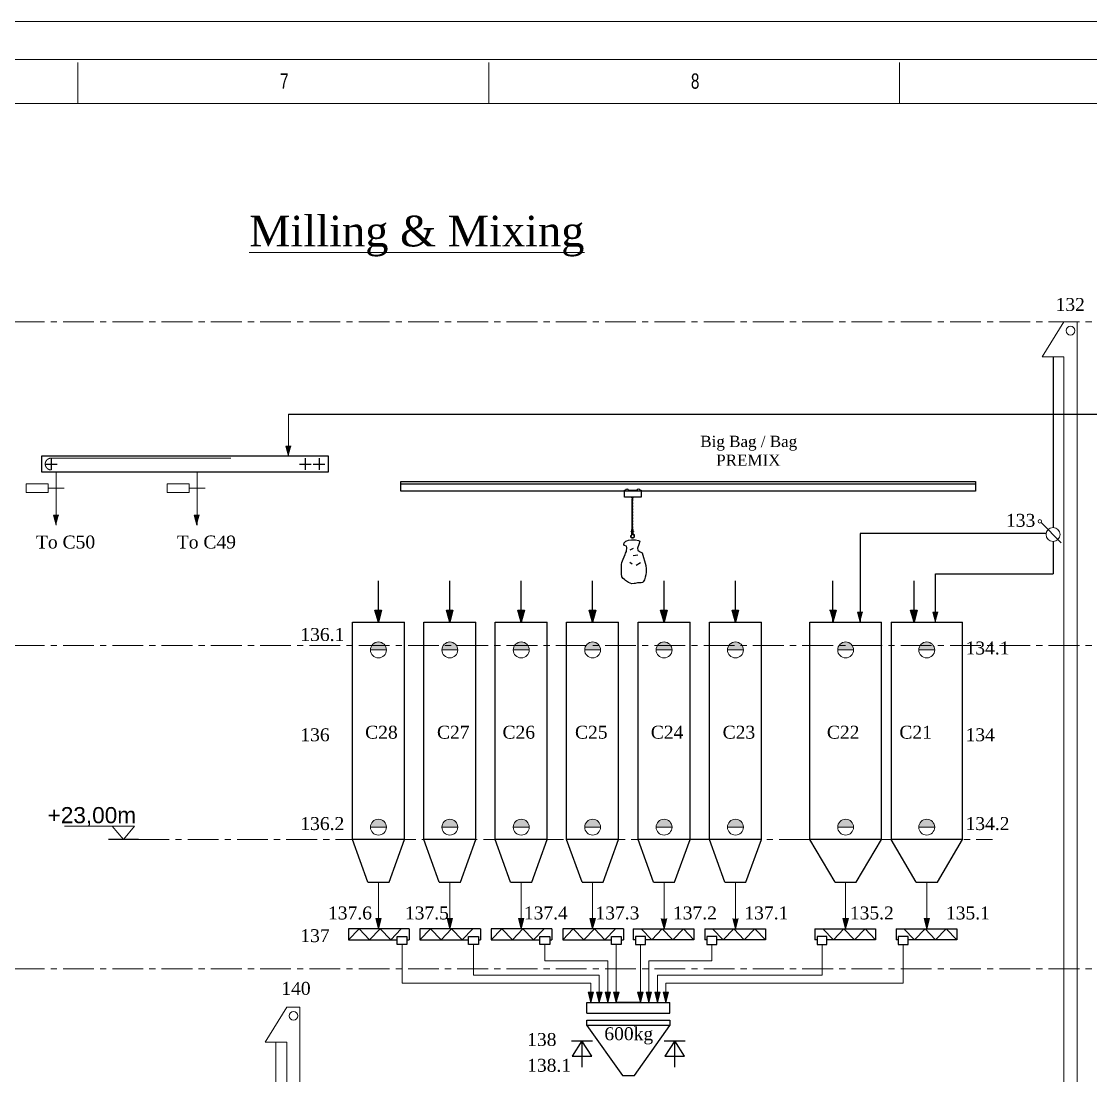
# Model space of a CAD drawing. Header units: millimetres. Extents: x 6561 to 120951, y 30990 to 83596.
# Drawn here: x 43316 to 59850, y 67298 to 83596 of the extents above; entities that cross this region are included whole.
import ezdxf

# ---------------------------------------------------------------- set-up
doc = ezdxf.new("R2010")
doc.units = ezdxf.units.MM
for name, pattern in [('AXES', [50.8, 31.75, -6.35, 6.35, -6.35]), ('CENTER', [10.16, 6.35, -1.27, 1.27, -1.27]), ('DASHED', [15, 7, -8])]:
    doc.linetypes.add(name, pattern=pattern)
for name, color, linetype, lineweight in [('Axe', 1, 'AXES', 9), ('DESSIN', 7, 'Continuous', 25), ('DET', 2, 'DASHED', 20), ('Liaison', 1, 'Continuous', 20), ('Manitension', 5, 'Continuous', 20), ('PER', 1, 'Continuous', 20)]:
    doc.layers.add(name, color=color, linetype=linetype, lineweight=lineweight)
doc.layers.add('COTAS', color=4, linetype='Continuous')
doc.styles.add('SLDTEXTSTYLE0', font='TXT', dxfattribs={"width": 0.75})
doc.styles.get("Standard").update_dxf_attribs({"font": 'arial.ttf'})

# ---------------------------------------------------------------- blocks, each defined once
blk = doc.blocks.new('Diagramme')
at = {"color": 1, "linetype": 'Continuous', "lineweight": 18}
for p, q in [((-131031, 60259), (0, 60259)), ((-129578, 58804), (-1456, 58804))]:
    blk.add_line(p, q, dxfattribs=at)
at = {"linetype": 'Continuous', "lineweight": 18}
blk.add_line((-130346, 59582), (-696, 59582), dxfattribs=at)
at = {"color": 5, "linetype": 'Continuous', "lineweight": 15}
for p, q in [((-87930, 59531), (-87930, 58803)), ((-80651, 58803), (-80651, 59531)), ((-73372, 59531), (-73372, 58803))]:
    blk.add_line(p, q, dxfattribs=at)
at = {"color": 5, "linetype": 'Continuous', "lineweight": 15, "char_height": 270, "attachment_point": 1, "style": 'SLDTEXTSTYLE0'}
for s, insert in [('7', (-84348, 59337)), ('8', (-77070, 59337))]:
    blk.add_mtext(s, dxfattribs=dict(at, insert=insert))

msp = doc.modelspace()

# ---------------------------------------------------------------- hatches: boundary and pattern name
h = msp.add_hatch(color=256)
h.paths.add_polyline_path([(48835, 74495), (48784, 74494), (48837, 74306)])
h.paths.add_polyline_path([(48886, 74496), (48835, 74495), (48837, 74306)])
h = msp.add_hatch(color=256)
h.paths.add_polyline_path([(49939, 74495), (49889, 74494), (49942, 74306)])
h.paths.add_polyline_path([(49990, 74496), (49939, 74495), (49942, 74306)])
h = msp.add_hatch(color=256)
h.paths.add_polyline_path([(51043, 74495), (50993, 74494), (51046, 74306)])
h.paths.add_polyline_path([(51094, 74496), (51043, 74495), (51046, 74306)])
h = msp.add_hatch(color=256)
h.paths.add_polyline_path([(52148, 74495), (52097, 74494), (52150, 74306)])
h.paths.add_polyline_path([(52198, 74496), (52148, 74495), (52150, 74306)])
h = msp.add_hatch(color=256)
h.paths.add_polyline_path([(53252, 74495), (53201, 74494), (53254, 74306)])
h.paths.add_polyline_path([(53302, 74496), (53252, 74495), (53254, 74306)])
h = msp.add_hatch(color=256)
h.paths.add_polyline_path([(54356, 74495), (54305, 74494), (54358, 74306)])
h.paths.add_polyline_path([(54407, 74496), (54356, 74495), (54358, 74306)])
h = msp.add_hatch(color=256)
h.paths.add_polyline_path([(55864, 74495), (55813, 74494), (55866, 74306)])
h.paths.add_polyline_path([(55915, 74496), (55864, 74495), (55866, 74306)])
h = msp.add_hatch(color=256)
h.paths.add_polyline_path([(57118, 74495), (57067, 74494), (57120, 74306)])
h.paths.add_polyline_path([(57169, 74496), (57118, 74495), (57120, 74306)])
at = {"layer": 'Liaison', "linetype": 'Continuous'}
h = msp.add_hatch(color=256, dxfattribs=at)
h.paths.add_polyline_path([(47447, 77031), (47405, 77031), (47447, 76875)])
h.paths.add_polyline_path([(47489, 77031), (47447, 77031), (47447, 76875)])
h = msp.add_hatch(color=256, dxfattribs=at)
h.paths.add_polyline_path([(43853, 75964), (43811, 75964), (43853, 75808)])
h.paths.add_polyline_path([(43895, 75964), (43853, 75964), (43853, 75808)])
h = msp.add_hatch(color=256, dxfattribs=at)
h.paths.add_polyline_path([(46030, 75964), (45988, 75964), (46030, 75808)])
h.paths.add_polyline_path([(46072, 75964), (46030, 75964), (46030, 75808)])
h = msp.add_hatch(color=256, dxfattribs=at)
h.paths.add_polyline_path([(56286, 74462), (56244, 74462), (56286, 74306)])
h.paths.add_polyline_path([(56328, 74462), (56286, 74462), (56286, 74306)])
h = msp.add_hatch(color=256, dxfattribs=at)
h.paths.add_polyline_path([(57452, 74462), (57410, 74462), (57452, 74306)])
h.paths.add_polyline_path([(57494, 74462), (57452, 74462), (57452, 74306)])
at = {"layer": 'PER'}
h = msp.add_hatch(color=5, dxfattribs=at)
h.paths.add_polyline_path([(48959, 73895), (48716, 73895, 0.033445), (48715, 73879), (48960, 73879, 0.033445)])
h.paths.add_polyline_path([(48956, 73911), (48719, 73911, 0.034067), (48716, 73895), (48959, 73895, 0.034067)])
h.paths.add_polyline_path([(48950, 73928), (48725, 73928, 0.035407), (48719, 73911), (48956, 73911, 0.035407)])
h.paths.add_polyline_path([(48941, 73944), (48734, 73944, 0.037777), (48725, 73928), (48950, 73928, 0.037777)])
h.paths.add_polyline_path([(48929, 73960), (48746, 73960, 0.041823), (48734, 73944), (48941, 73944, 0.041823)])
h.paths.add_polyline_path([(48911, 73977), (48764, 73977, 0.049433), (48746, 73960), (48929, 73960, 0.049433)])
h.paths.add_polyline_path([(48881, 73993), (48793, 73993, 0.069209), (48764, 73977), (48911, 73977, 0.069209)])
h.paths.add_polyline_path([(48837, 74001, 0.092025), (48793, 73993), (48881, 73993, 0.092025)])
h = msp.add_hatch(color=5, dxfattribs=at)
h.paths.add_polyline_path([(50063, 73895), (49820, 73895, 0.033445), (49819, 73879), (50064, 73879, 0.033445)])
h.paths.add_polyline_path([(50060, 73911), (49824, 73911, 0.034067), (49820, 73895), (50063, 73895, 0.034067)])
h.paths.add_polyline_path([(50054, 73928), (49829, 73928, 0.035407), (49824, 73911), (50060, 73911, 0.035407)])
h.paths.add_polyline_path([(50045, 73944), (49838, 73944, 0.037777), (49829, 73928), (50054, 73928, 0.037777)])
h.paths.add_polyline_path([(50033, 73960), (49850, 73960, 0.041823), (49838, 73944), (50045, 73944, 0.041823)])
h.paths.add_polyline_path([(50015, 73977), (49868, 73977, 0.049433), (49850, 73960), (50033, 73960, 0.049433)])
h.paths.add_polyline_path([(49986, 73993), (49898, 73993, 0.069209), (49868, 73977), (50015, 73977, 0.069209)])
h.paths.add_polyline_path([(49942, 74001, 0.092025), (49898, 73993), (49986, 73993, 0.092025)])
h = msp.add_hatch(color=5, dxfattribs=at)
h.paths.add_polyline_path([(51167, 73895), (50924, 73895, 0.033445), (50923, 73879), (51168, 73879, 0.033445)])
h.paths.add_polyline_path([(51164, 73911), (50928, 73911, 0.034067), (50924, 73895), (51167, 73895, 0.034067)])
h.paths.add_polyline_path([(51158, 73928), (50933, 73928, 0.035407), (50928, 73911), (51164, 73911, 0.035407)])
h.paths.add_polyline_path([(51149, 73944), (50942, 73944, 0.037777), (50933, 73928), (51158, 73928, 0.037777)])
h.paths.add_polyline_path([(51137, 73960), (50954, 73960, 0.041823), (50942, 73944), (51149, 73944, 0.041823)])
h.paths.add_polyline_path([(51119, 73977), (50972, 73977, 0.049433), (50954, 73960), (51137, 73960, 0.049433)])
h.paths.add_polyline_path([(51090, 73993), (51002, 73993, 0.069209), (50972, 73977), (51119, 73977, 0.069209)])
h.paths.add_polyline_path([(51046, 74001, 0.092025), (51002, 73993), (51090, 73993, 0.092025)])
h = msp.add_hatch(color=5, dxfattribs=at)
h.paths.add_polyline_path([(52271, 73895), (52028, 73895, 0.033445), (52027, 73879), (52272, 73879, 0.033445)])
h.paths.add_polyline_path([(52268, 73911), (52032, 73911, 0.034067), (52028, 73895), (52271, 73895, 0.034067)])
h.paths.add_polyline_path([(52262, 73928), (52038, 73928, 0.035407), (52032, 73911), (52268, 73911, 0.035407)])
h.paths.add_polyline_path([(52253, 73944), (52046, 73944, 0.037777), (52038, 73928), (52262, 73928, 0.037777)])
h.paths.add_polyline_path([(52241, 73960), (52058, 73960, 0.041823), (52046, 73944), (52253, 73944, 0.041823)])
h.paths.add_polyline_path([(52223, 73977), (52076, 73977, 0.049433), (52058, 73960), (52241, 73960, 0.049433)])
h.paths.add_polyline_path([(52194, 73993), (52106, 73993, 0.069209), (52076, 73977), (52223, 73977, 0.069209)])
h.paths.add_polyline_path([(52150, 74001, 0.092025), (52106, 73993), (52194, 73993, 0.092025)])
h = msp.add_hatch(color=5, dxfattribs=at)
h.paths.add_polyline_path([(53375, 73895), (53133, 73895, 0.033445), (53131, 73879), (53377, 73879, 0.033445)])
h.paths.add_polyline_path([(53372, 73911), (53136, 73911, 0.034067), (53133, 73895), (53375, 73895, 0.034067)])
h.paths.add_polyline_path([(53366, 73928), (53142, 73928, 0.035407), (53136, 73911), (53372, 73911, 0.035407)])
h.paths.add_polyline_path([(53358, 73944), (53150, 73944, 0.037777), (53142, 73928), (53366, 73928, 0.037777)])
h.paths.add_polyline_path([(53345, 73960), (53163, 73960, 0.041823), (53150, 73944), (53358, 73944, 0.041823)])
h.paths.add_polyline_path([(53328, 73977), (53181, 73977, 0.049433), (53163, 73960), (53345, 73960, 0.049433)])
h.paths.add_polyline_path([(53298, 73993), (53210, 73993, 0.069209), (53181, 73977), (53328, 73977, 0.069209)])
h.paths.add_polyline_path([(53254, 74001, 0.092025), (53210, 73993), (53298, 73993, 0.092025)])
h = msp.add_hatch(color=5, dxfattribs=at)
h.paths.add_polyline_path([(54480, 73895), (54237, 73895, 0.033445), (54236, 73879), (54481, 73879, 0.033445)])
h.paths.add_polyline_path([(54476, 73911), (54240, 73911, 0.034067), (54237, 73895), (54480, 73895, 0.034067)])
h.paths.add_polyline_path([(54470, 73928), (54246, 73928, 0.035407), (54240, 73911), (54476, 73911, 0.035407)])
h.paths.add_polyline_path([(54462, 73944), (54254, 73944, 0.037777), (54246, 73928), (54470, 73928, 0.037777)])
h.paths.add_polyline_path([(54449, 73960), (54267, 73960, 0.041823), (54254, 73944), (54462, 73944, 0.041823)])
h.paths.add_polyline_path([(54432, 73977), (54285, 73977, 0.049433), (54267, 73960), (54449, 73960, 0.049433)])
h.paths.add_polyline_path([(54402, 73993), (54314, 73993, 0.069209), (54285, 73977), (54432, 73977, 0.069209)])
h.paths.add_polyline_path([(54358, 74001, 0.092025), (54314, 73993), (54402, 73993, 0.092025)])
h = msp.add_hatch(color=5, dxfattribs=at)
h.paths.add_polyline_path([(56184, 73895), (55941, 73895, 0.033445), (55940, 73879), (56185, 73879, 0.033445)])
h.paths.add_polyline_path([(56180, 73911), (55944, 73911, 0.034067), (55941, 73895), (56184, 73895, 0.034067)])
h.paths.add_polyline_path([(56175, 73928), (55950, 73928, 0.035407), (55944, 73911), (56180, 73911, 0.035407)])
h.paths.add_polyline_path([(56166, 73944), (55959, 73944, 0.037777), (55950, 73928), (56175, 73928, 0.037777)])
h.paths.add_polyline_path([(56154, 73960), (55971, 73960, 0.041823), (55959, 73944), (56166, 73944, 0.041823)])
h.paths.add_polyline_path([(56136, 73977), (55989, 73977, 0.049433), (55971, 73960), (56154, 73960, 0.049433)])
h.paths.add_polyline_path([(56106, 73993), (56018, 73993, 0.069209), (55989, 73977), (56136, 73977, 0.069209)])
h.paths.add_polyline_path([(56062, 74001, 0.092025), (56018, 73993), (56106, 73993, 0.092025)])
h = msp.add_hatch(color=5, dxfattribs=at)
h.paths.add_polyline_path([(57438, 73895), (57195, 73895, 0.033445), (57194, 73879), (57439, 73879, 0.033445)])
h.paths.add_polyline_path([(57434, 73911), (57198, 73911, 0.034067), (57195, 73895), (57438, 73895, 0.034067)])
h.paths.add_polyline_path([(57429, 73928), (57204, 73928, 0.035407), (57198, 73911), (57434, 73911, 0.035407)])
h.paths.add_polyline_path([(57420, 73944), (57213, 73944, 0.037777), (57204, 73928), (57429, 73928, 0.037777)])
h.paths.add_polyline_path([(57408, 73960), (57225, 73960, 0.041823), (57213, 73944), (57420, 73944, 0.041823)])
h.paths.add_polyline_path([(57390, 73977), (57243, 73977, 0.049433), (57225, 73960), (57408, 73960, 0.049433)])
h.paths.add_polyline_path([(57360, 73993), (57272, 73993, 0.069209), (57243, 73977), (57390, 73977, 0.069209)])
h.paths.add_polyline_path([(57316, 74001, 0.092025), (57272, 73993), (57360, 73993, 0.092025)])
h = msp.add_hatch(color=5, dxfattribs=at)
h.paths.add_polyline_path([(48959, 71155), (48716, 71155, 0.033445), (48715, 71139), (48960, 71139, 0.033445)])
h.paths.add_polyline_path([(48956, 71172), (48719, 71172, 0.034067), (48716, 71155), (48959, 71155, 0.034067)])
h.paths.add_polyline_path([(48950, 71188), (48725, 71188, 0.035407), (48719, 71172), (48956, 71172, 0.035407)])
h.paths.add_polyline_path([(48941, 71204), (48734, 71204, 0.037777), (48725, 71188), (48950, 71188, 0.037777)])
h.paths.add_polyline_path([(48929, 71221), (48746, 71221, 0.041823), (48734, 71204), (48941, 71204, 0.041823)])
h.paths.add_polyline_path([(48911, 71237), (48764, 71237, 0.049433), (48746, 71221), (48929, 71221, 0.049433)])
h.paths.add_polyline_path([(48881, 71253), (48793, 71253, 0.069209), (48764, 71237), (48911, 71237, 0.069209)])
h.paths.add_polyline_path([(48837, 71261, 0.092025), (48793, 71253), (48881, 71253, 0.092025)])
h = msp.add_hatch(color=5, dxfattribs=at)
h.paths.add_polyline_path([(50063, 71155), (49820, 71155, 0.033445), (49819, 71139), (50064, 71139, 0.033445)])
h.paths.add_polyline_path([(50060, 71172), (49824, 71172, 0.034067), (49820, 71155), (50063, 71155, 0.034067)])
h.paths.add_polyline_path([(50054, 71188), (49829, 71188, 0.035407), (49824, 71172), (50060, 71172, 0.035407)])
h.paths.add_polyline_path([(50045, 71204), (49838, 71204, 0.037777), (49829, 71188), (50054, 71188, 0.037777)])
h.paths.add_polyline_path([(50033, 71221), (49850, 71221, 0.041823), (49838, 71204), (50045, 71204, 0.041823)])
h.paths.add_polyline_path([(50015, 71237), (49868, 71237, 0.049433), (49850, 71221), (50033, 71221, 0.049433)])
h.paths.add_polyline_path([(49986, 71253), (49898, 71253, 0.069209), (49868, 71237), (50015, 71237, 0.069209)])
h.paths.add_polyline_path([(49942, 71261, 0.092025), (49898, 71253), (49986, 71253, 0.092025)])
h = msp.add_hatch(color=5, dxfattribs=at)
h.paths.add_polyline_path([(51167, 71155), (50924, 71155, 0.033445), (50923, 71139), (51168, 71139, 0.033445)])
h.paths.add_polyline_path([(51164, 71172), (50928, 71172, 0.034067), (50924, 71155), (51167, 71155, 0.034067)])
h.paths.add_polyline_path([(51158, 71188), (50933, 71188, 0.035407), (50928, 71172), (51164, 71172, 0.035407)])
h.paths.add_polyline_path([(51149, 71204), (50942, 71204, 0.037777), (50933, 71188), (51158, 71188, 0.037777)])
h.paths.add_polyline_path([(51137, 71221), (50954, 71221, 0.041823), (50942, 71204), (51149, 71204, 0.041823)])
h.paths.add_polyline_path([(51119, 71237), (50972, 71237, 0.049433), (50954, 71221), (51137, 71221, 0.049433)])
h.paths.add_polyline_path([(51090, 71253), (51002, 71253, 0.069209), (50972, 71237), (51119, 71237, 0.069209)])
h.paths.add_polyline_path([(51046, 71261, 0.092025), (51002, 71253), (51090, 71253, 0.092025)])
h = msp.add_hatch(color=5, dxfattribs=at)
h.paths.add_polyline_path([(52271, 71155), (52028, 71155, 0.033445), (52027, 71139), (52272, 71139, 0.033445)])
h.paths.add_polyline_path([(52268, 71172), (52032, 71172, 0.034067), (52028, 71155), (52271, 71155, 0.034067)])
h.paths.add_polyline_path([(52262, 71188), (52038, 71188, 0.035407), (52032, 71172), (52268, 71172, 0.035407)])
h.paths.add_polyline_path([(52253, 71204), (52046, 71204, 0.037777), (52038, 71188), (52262, 71188, 0.037777)])
h.paths.add_polyline_path([(52241, 71221), (52058, 71221, 0.041823), (52046, 71204), (52253, 71204, 0.041823)])
h.paths.add_polyline_path([(52223, 71237), (52076, 71237, 0.049433), (52058, 71221), (52241, 71221, 0.049433)])
h.paths.add_polyline_path([(52194, 71253), (52106, 71253, 0.069209), (52076, 71237), (52223, 71237, 0.069209)])
h.paths.add_polyline_path([(52150, 71261, 0.092025), (52106, 71253), (52194, 71253, 0.092025)])
h = msp.add_hatch(color=5, dxfattribs=at)
h.paths.add_polyline_path([(53375, 71155), (53133, 71155, 0.033445), (53131, 71139), (53377, 71139, 0.033445)])
h.paths.add_polyline_path([(53372, 71172), (53136, 71172, 0.034067), (53133, 71155), (53375, 71155, 0.034067)])
h.paths.add_polyline_path([(53366, 71188), (53142, 71188, 0.035407), (53136, 71172), (53372, 71172, 0.035407)])
h.paths.add_polyline_path([(53358, 71204), (53150, 71204, 0.037777), (53142, 71188), (53366, 71188, 0.037777)])
h.paths.add_polyline_path([(53345, 71221), (53163, 71221, 0.041823), (53150, 71204), (53358, 71204, 0.041823)])
h.paths.add_polyline_path([(53328, 71237), (53181, 71237, 0.049433), (53163, 71221), (53345, 71221, 0.049433)])
h.paths.add_polyline_path([(53298, 71253), (53210, 71253, 0.069209), (53181, 71237), (53328, 71237, 0.069209)])
h.paths.add_polyline_path([(53254, 71261, 0.092025), (53210, 71253), (53298, 71253, 0.092025)])
h = msp.add_hatch(color=5, dxfattribs=at)
h.paths.add_polyline_path([(54480, 71155), (54237, 71155, 0.033445), (54236, 71139), (54481, 71139, 0.033445)])
h.paths.add_polyline_path([(54476, 71172), (54240, 71172, 0.034067), (54237, 71155), (54480, 71155, 0.034067)])
h.paths.add_polyline_path([(54470, 71188), (54246, 71188, 0.035407), (54240, 71172), (54476, 71172, 0.035407)])
h.paths.add_polyline_path([(54462, 71204), (54254, 71204, 0.037777), (54246, 71188), (54470, 71188, 0.037777)])
h.paths.add_polyline_path([(54449, 71221), (54267, 71221, 0.041823), (54254, 71204), (54462, 71204, 0.041823)])
h.paths.add_polyline_path([(54432, 71237), (54285, 71237, 0.049433), (54267, 71221), (54449, 71221, 0.049433)])
h.paths.add_polyline_path([(54402, 71253), (54314, 71253, 0.069209), (54285, 71237), (54432, 71237, 0.069209)])
h.paths.add_polyline_path([(54358, 71261, 0.092025), (54314, 71253), (54402, 71253, 0.092025)])
h = msp.add_hatch(color=5, dxfattribs=at)
h.paths.add_polyline_path([(56184, 71155), (55941, 71155, 0.033445), (55940, 71139), (56185, 71139, 0.033445)])
h.paths.add_polyline_path([(56180, 71172), (55944, 71172, 0.034067), (55941, 71155), (56184, 71155, 0.034067)])
h.paths.add_polyline_path([(56175, 71188), (55950, 71188, 0.035407), (55944, 71172), (56180, 71172, 0.035407)])
h.paths.add_polyline_path([(56166, 71204), (55959, 71204, 0.037777), (55950, 71188), (56175, 71188, 0.037777)])
h.paths.add_polyline_path([(56154, 71221), (55971, 71221, 0.041823), (55959, 71204), (56166, 71204, 0.041823)])
h.paths.add_polyline_path([(56136, 71237), (55989, 71237, 0.049433), (55971, 71221), (56154, 71221, 0.049433)])
h.paths.add_polyline_path([(56106, 71253), (56018, 71253, 0.069209), (55989, 71237), (56136, 71237, 0.069209)])
h.paths.add_polyline_path([(56062, 71261, 0.092025), (56018, 71253), (56106, 71253, 0.092025)])
h = msp.add_hatch(color=5, dxfattribs=at)
h.paths.add_polyline_path([(57438, 71155), (57195, 71155, 0.033445), (57194, 71139), (57439, 71139, 0.033445)])
h.paths.add_polyline_path([(57434, 71172), (57198, 71172, 0.034067), (57195, 71155), (57438, 71155, 0.034067)])
h.paths.add_polyline_path([(57429, 71188), (57204, 71188, 0.035407), (57198, 71172), (57434, 71172, 0.035407)])
h.paths.add_polyline_path([(57420, 71204), (57213, 71204, 0.037777), (57204, 71188), (57429, 71188, 0.037777)])
h.paths.add_polyline_path([(57408, 71221), (57225, 71221, 0.041823), (57213, 71204), (57420, 71204, 0.041823)])
h.paths.add_polyline_path([(57390, 71237), (57243, 71237, 0.049433), (57225, 71221), (57408, 71221, 0.049433)])
h.paths.add_polyline_path([(57360, 71253), (57272, 71253, 0.069209), (57243, 71237), (57390, 71237, 0.069209)])
h.paths.add_polyline_path([(57316, 71261, 0.092025), (57272, 71253), (57360, 71253, 0.092025)])
h = msp.add_hatch(color=1, dxfattribs=at)
h.paths.add_polyline_path([(48837, 69726), (48880, 69726), (48837, 69569)])
h.paths.add_polyline_path([(48795, 69726), (48837, 69726), (48837, 69569)])
h = msp.add_hatch(color=1, dxfattribs=at)
h.paths.add_polyline_path([(49942, 69726), (49984, 69726), (49942, 69569)])
h.paths.add_polyline_path([(49899, 69726), (49942, 69726), (49942, 69569)])
h = msp.add_hatch(color=1, dxfattribs=at)
h.paths.add_polyline_path([(51046, 69726), (51088, 69726), (51046, 69569)])
h.paths.add_polyline_path([(51003, 69726), (51046, 69726), (51046, 69569)])
h = msp.add_hatch(color=1, dxfattribs=at)
h.paths.add_polyline_path([(52150, 69726), (52192, 69726), (52150, 69569)])
h.paths.add_polyline_path([(52108, 69726), (52150, 69726), (52150, 69569)])
h = msp.add_hatch(color=1, dxfattribs=at)
h.paths.add_polyline_path([(53254, 69726), (53212, 69726), (53254, 69569)])
h.paths.add_polyline_path([(53296, 69726), (53254, 69726), (53254, 69569)])
h = msp.add_hatch(color=1, dxfattribs=at)
h.paths.add_polyline_path([(54358, 69726), (54316, 69726), (54358, 69569)])
h.paths.add_polyline_path([(54400, 69726), (54358, 69726), (54358, 69569)])
h = msp.add_hatch(color=1, dxfattribs=at)
h.paths.add_polyline_path([(56062, 69726), (56020, 69726), (56062, 69569)])
h.paths.add_polyline_path([(56105, 69726), (56062, 69726), (56062, 69569)])
h = msp.add_hatch(color=1, dxfattribs=at)
h.paths.add_polyline_path([(57316, 69726), (57274, 69726), (57316, 69569)])
h.paths.add_polyline_path([(57359, 69726), (57316, 69726), (57316, 69569)])
h = msp.add_hatch(color=1, dxfattribs=at)
h.paths.add_polyline_path([(52122, 68587), (52164, 68587), (52122, 68429)])
h.paths.add_polyline_path([(52080, 68587), (52122, 68587), (52122, 68429)])
h = msp.add_hatch(color=1, dxfattribs=at)
h.paths.add_polyline_path([(52253, 68587), (52295, 68587), (52253, 68429)])
h.paths.add_polyline_path([(52211, 68587), (52253, 68587), (52253, 68429)])
h = msp.add_hatch(color=1, dxfattribs=at)
h.paths.add_polyline_path([(52384, 68587), (52426, 68587), (52384, 68429)])
h.paths.add_polyline_path([(52342, 68587), (52384, 68587), (52384, 68429)])
h = msp.add_hatch(color=1, dxfattribs=at)
h.paths.add_polyline_path([(52515, 68587), (52558, 68587), (52515, 68429)])
h.paths.add_polyline_path([(52473, 68587), (52515, 68587), (52515, 68429)])
h = msp.add_hatch(color=1, dxfattribs=at)
h.paths.add_polyline_path([(52889, 68587), (52846, 68587), (52889, 68429)])
h.paths.add_polyline_path([(52931, 68587), (52889, 68587), (52889, 68429)])
h = msp.add_hatch(color=1, dxfattribs=at)
h.paths.add_polyline_path([(53020, 68587), (52977, 68587), (53020, 68429)])
h.paths.add_polyline_path([(53062, 68587), (53020, 68587), (53020, 68429)])
h = msp.add_hatch(color=1, dxfattribs=at)
h.paths.add_polyline_path([(53151, 68587), (53109, 68587), (53151, 68429)])
h.paths.add_polyline_path([(53193, 68587), (53151, 68587), (53151, 68429)])
h = msp.add_hatch(color=1, dxfattribs=at)
h.paths.add_polyline_path([(53282, 68587), (53240, 68587), (53282, 68429)])
h.paths.add_polyline_path([(53324, 68587), (53282, 68587), (53282, 68429)])

# ---------------------------------------------------------------- linework, layer by layer
at = {"color": 3, "linetype": 'CENTER', "lineweight": 9, "ltscale": 75}
for p, q in [((8147, 78950), (73748, 78950)), ((8147, 73950), (73748, 73950)), ((45127, 70950), (58334, 70950)), ((8147, 68950), (73748, 68950))]:
    msp.add_line(p, q, dxfattribs=at)
for p, q in [((49182, 76448), (58069, 76448)), ((52761, 76227), (52761, 76204)), ((52764, 76227), (52764, 76204)), ((52761, 76158), (52761, 76181)), ((52761, 76111), (52761, 76134)), ((52761, 76065), (52761, 76088)), ((52764, 76158), (52764, 76181)), ((52764, 76111), (52764, 76134)), ((52764, 76065), (52764, 76088)), ((52761, 76018), (52761, 76042)), ((52761, 75972), (52761, 75995)), ((52761, 75926), (52761, 75949)), ((52761, 75879), (52761, 75902)), ((52764, 76018), (52764, 76042)), ((52764, 75972), (52764, 75995)), ((52764, 75926), (52764, 75949)), ((52764, 75879), (52764, 75902)), ((52761, 75833), (52761, 75856)), ((52761, 75786), (52761, 75810)), ((52761, 75740), (52761, 75763)), ((52764, 75833), (52764, 75856)), ((52764, 75786), (52764, 75810)), ((52764, 75740), (52764, 75763)), ((52747, 75646), (52743, 75647)), ((48837, 74306), (48837, 74947)), ((49942, 74306), (49942, 74947)), ((51046, 74306), (51046, 74947)), ((52150, 74306), (52150, 74947)), ((53254, 74306), (53254, 74947)), ((54358, 74306), (54358, 74947)), ((55866, 74306), (55866, 74947)), ((57120, 74306), (57120, 74947)), ((48784, 74494), (48886, 74496)), ((48837, 74306), (48784, 74494)), ((48886, 74496), (48837, 74306)), ((49889, 74494), (49990, 74496)), ((49942, 74306), (49889, 74494)), ((49990, 74496), (49942, 74306)), ((50993, 74494), (51094, 74496)), ((51046, 74306), (50993, 74494)), ((51094, 74496), (51046, 74306)), ((52097, 74494), (52198, 74496)), ((52150, 74306), (52097, 74494)), ((52198, 74496), (52150, 74306)), ((53201, 74494), (53302, 74496)), ((53254, 74306), (53201, 74494)), ((53302, 74496), (53254, 74306)), ((54305, 74494), (54407, 74496)), ((54358, 74306), (54305, 74494)), ((54407, 74496), (54358, 74306)), ((55813, 74494), (55915, 74496)), ((55915, 74496), (55866, 74306)), ((57067, 74494), (57169, 74496)), ((57120, 74306), (57067, 74494)), ((57169, 74496), (57120, 74306)), ((48435, 70950), (48435, 74306)), ((48435, 74306), (49240, 74306)), ((48435, 70950), (48435, 74306)), ((49240, 70950), (49240, 74306)), ((49240, 70950), (49240, 74306)), ((49540, 70950), (49540, 74306)), ((49540, 74306), (50344, 74306)), ((49540, 70950), (49540, 74306)), ((50344, 70950), (50344, 74306)), ((50344, 70950), (50344, 74306)), ((50644, 70950), (50644, 74306)), ((50644, 74306), (51448, 74306)), ((50644, 70950), (50644, 74306)), ((51448, 70950), (51448, 74306)), ((51448, 70950), (51448, 74306)), ((51748, 70950), (51748, 74306)), ((51748, 74306), (52552, 74306)), ((51748, 70950), (51748, 74306)), ((52552, 70950), (52552, 74306)), ((52552, 70950), (52552, 74306)), ((52852, 70950), (52852, 74306)), ((52852, 74306), (53656, 74306)), ((52852, 70950), (52852, 74306)), ((53656, 70950), (53656, 74306)), ((53656, 70950), (53656, 74306)), ((53956, 74306), (54760, 74306)), ((53956, 70950), (53956, 74306)), ((54760, 70950), (54760, 74306)), ((54760, 70950), (54760, 74306)), ((55510, 74306), (56614, 74306)), ((55510, 70950), (55510, 74306)), ((56614, 70950), (56614, 74306)), ((56614, 70950), (56614, 74306)), ((56764, 74306), (57868, 74306)), ((56764, 74306), (56764, 70950)), ((57868, 70950), (57868, 74306)), ((48674, 70288), (48435, 70950)), ((49240, 70950), (48435, 70950)), ((49001, 70288), (49240, 70950)), ((49778, 70288), (49540, 70950)), ((50344, 70950), (49540, 70950)), ((50105, 70288), (50344, 70950)), ((50882, 70288), (50644, 70950)), ((51448, 70950), (50644, 70950)), ((51209, 70288), (51448, 70950)), ((51986, 70288), (51748, 70950)), ((52552, 70950), (51748, 70950)), ((52313, 70288), (52552, 70950)), ((53091, 70288), (52852, 70950)), ((53656, 70950), (52852, 70950)), ((53417, 70288), (53656, 70950)), ((54760, 70950), (53656, 70950)), ((54195, 70288), (53956, 70950)), ((54521, 70288), (54760, 70950)), ((56614, 70951), (55510, 70951)), ((55899, 70288), (55510, 70950)), ((56226, 70288), (56614, 70950)), ((57153, 70288), (56764, 70950)), ((57868, 70950), (56764, 70950)), ((57480, 70288), (57868, 70950)), ((48674, 70288), (49001, 70288)), ((49778, 70288), (50105, 70288)), ((50882, 70288), (51209, 70288)), ((51986, 70288), (52313, 70288)), ((53091, 70288), (53417, 70288)), ((54195, 70288), (54521, 70288)), ((55899, 70288), (56226, 70288)), ((57153, 70288), (57480, 70288)), ((49313, 69569), (48374, 69569)), ((48374, 69569), (48374, 69398)), ((48538, 69569), (48374, 69398)), ((48701, 69398), (48538, 69569)), ((48864, 69569), (48701, 69398)), ((49028, 69398), (48864, 69569)), ((49191, 69569), (49028, 69398)), ((49126, 69324), (49126, 69451)), ((49126, 69451), (49279, 69451)), ((49279, 69451), (49279, 69324)), ((49313, 69569), (49313, 69398)), ((50417, 69569), (49478, 69569)), ((49478, 69569), (49478, 69398)), ((49642, 69569), (49478, 69398)), ((49805, 69398), (49642, 69569)), ((49968, 69569), (49805, 69398)), ((50132, 69398), (49968, 69569)), ((50295, 69569), (50132, 69398)), ((50231, 69324), (50231, 69451)), ((50231, 69451), (50383, 69451)), ((50383, 69451), (50383, 69324)), ((50417, 69569), (50417, 69398)), ((51521, 69569), (50582, 69569)), ((50582, 69569), (50582, 69398)), ((50746, 69569), (50582, 69398)), ((50909, 69398), (50746, 69569)), ((51072, 69569), (50909, 69398)), ((51236, 69398), (51072, 69569)), ((51399, 69569), (51236, 69398)), ((51335, 69324), (51335, 69451)), ((51335, 69451), (51488, 69451)), ((51488, 69451), (51488, 69324)), ((51521, 69569), (51521, 69398)), ((52625, 69569), (51687, 69569)), ((51687, 69569), (51687, 69398)), ((51850, 69569), (51687, 69398)), ((52013, 69398), (51850, 69569)), ((52177, 69569), (52013, 69398)), ((52340, 69398), (52177, 69569)), ((52503, 69569), (52340, 69398)), ((52439, 69324), (52439, 69451)), ((52439, 69451), (52592, 69451)), ((52592, 69451), (52592, 69324)), ((52625, 69569), (52625, 69398)), ((52779, 69569), (53717, 69569)), ((52779, 69569), (52779, 69398)), ((52812, 69451), (52812, 69324)), ((52965, 69451), (52812, 69451)), ((52901, 69569), (53064, 69398)), ((52965, 69324), (52965, 69451)), ((53064, 69398), (53227, 69569)), ((53227, 69569), (53391, 69398)), ((53391, 69398), (53554, 69569)), ((53554, 69569), (53717, 69398)), ((53717, 69569), (53717, 69398)), ((53883, 69569), (54821, 69569)), ((53883, 69569), (53883, 69398)), ((53916, 69451), (53916, 69324)), ((54069, 69451), (53916, 69451)), ((54005, 69569), (54168, 69398)), ((54069, 69324), (54069, 69451)), ((54168, 69398), (54331, 69569)), ((54331, 69569), (54495, 69398)), ((54495, 69398), (54658, 69569)), ((54658, 69569), (54821, 69398)), ((54821, 69569), (54821, 69398)), ((55587, 69569), (56526, 69569)), ((55587, 69569), (55587, 69398)), ((55620, 69451), (55620, 69324)), ((55773, 69451), (55620, 69451)), ((55709, 69569), (55872, 69398)), ((55773, 69324), (55773, 69451)), ((55872, 69398), (56036, 69569)), ((56036, 69569), (56199, 69398)), ((56199, 69398), (56362, 69569)), ((56362, 69569), (56526, 69398)), ((56526, 69569), (56526, 69398)), ((56841, 69569), (57780, 69569)), ((56841, 69569), (56841, 69398)), ((56875, 69451), (56875, 69324)), ((57027, 69451), (56875, 69451)), ((56963, 69569), (57126, 69398)), ((57027, 69324), (57027, 69451)), ((57126, 69398), (57290, 69569)), ((57290, 69569), (57453, 69398)), ((57453, 69398), (57616, 69569)), ((57616, 69569), (57780, 69398)), ((57780, 69569), (57780, 69398)), ((48374, 69398), (49126, 69398)), ((49279, 69324), (49126, 69324)), ((49279, 69398), (49313, 69398)), ((49478, 69398), (50231, 69398)), ((50383, 69324), (50231, 69324)), ((50383, 69398), (50417, 69398)), ((50582, 69398), (51335, 69398)), ((51488, 69324), (51335, 69324)), ((51488, 69398), (51521, 69398)), ((51687, 69398), (52439, 69398)), ((52592, 69324), (52439, 69324)), ((52592, 69398), (52625, 69398)), ((52812, 69398), (52779, 69398)), ((52812, 69324), (52965, 69324)), ((53717, 69398), (52965, 69398)), ((53916, 69398), (53883, 69398)), ((53916, 69324), (54069, 69324)), ((54821, 69398), (54069, 69398)), ((55620, 69398), (55587, 69398)), ((55620, 69324), (55773, 69324)), ((56526, 69398), (55773, 69398)), ((56875, 69398), (56841, 69398)), ((56875, 69324), (57027, 69324)), ((57780, 69398), (57027, 69398)), ((52059, 68429), (53345, 68429)), ((52059, 68266), (52059, 68429)), ((52889, 68429), (52515, 68429)), ((53345, 68266), (53345, 68429)), ((52059, 68266), (53345, 68266)), ((52059, 68075), (52059, 68157)), ((52059, 68157), (53345, 68157)), ((53345, 68157), (53345, 68075)), ((53345, 68075), (52059, 68075)), ((52059, 68075), (52609, 67300)), ((52795, 67300), (53345, 68075)), ((51822, 67836), (52148, 67836)), ((51985, 67836), (51832, 67600)), ((52138, 67600), (51985, 67836)), ((51985, 67836), (51985, 67429)), ((53256, 67836), (53582, 67836)), ((53419, 67836), (53266, 67600)), ((53419, 67429), (53419, 67836)), ((53572, 67600), (53419, 67836)), ((51832, 67600), (52138, 67600)), ((53266, 67600), (53572, 67600)), ((52609, 67300), (52795, 67300))]:
    msp.add_line(p, q)
at = {"color": 6}
msp.add_line((45127, 70950), (44661, 70950), dxfattribs=at)
for points in [[(49182, 76485), (58069, 76485), (58069, 76333), (49182, 76333)], [(52743, 75733), (52783, 75733), (52783, 75729), (52743, 75729)], [(52743, 75716), (52783, 75716), (52783, 75712), (52743, 75712)]]:
    msp.add_lwpolyline(points, close=True)
for points in [[(52877, 76351), (52899, 76351), (52899, 76242), (52640, 76242), (52640, 76351), (52662, 76351)], [(52698, 76351), (52840, 76351)], [(52756, 76230), (52756, 76242)], [(52759, 76230), (52759, 76242)], [(52767, 76242), (52767, 76230)], [(52770, 76242), (52770, 76230)], [(52756, 76201), (52756, 76184)], [(52756, 76155), (52756, 76137)], [(52756, 76108), (52756, 76091)], [(52756, 76062), (52756, 76045)], [(52759, 76201), (52759, 76184)], [(52759, 76155), (52759, 76137)], [(52759, 76108), (52759, 76091)], [(52759, 76062), (52759, 76045)], [(52767, 76184), (52767, 76201)], [(52767, 76137), (52767, 76155)], [(52767, 76091), (52767, 76108)], [(52767, 76045), (52767, 76062)], [(52770, 76184), (52770, 76201)], [(52770, 76137), (52770, 76155)], [(52770, 76091), (52770, 76108)], [(52770, 76045), (52770, 76062)], [(52756, 76015), (52756, 75998)], [(52756, 75969), (52756, 75952)], [(52756, 75923), (52756, 75905)], [(52759, 76015), (52759, 75998)], [(52759, 75969), (52759, 75952)], [(52759, 75923), (52759, 75905)], [(52767, 75998), (52767, 76015)], [(52767, 75952), (52767, 75969)], [(52767, 75905), (52767, 75923)], [(52770, 75998), (52770, 76015)], [(52770, 75952), (52770, 75969)], [(52770, 75905), (52770, 75923)], [(52777, 75678), (52777, 75741), (52749, 75741), (52749, 75678)], [(52756, 75876), (52756, 75859)], [(52756, 75830), (52756, 75813)], [(52756, 75784), (52756, 75766)], [(52759, 75876), (52759, 75859)], [(52759, 75830), (52759, 75813)], [(52759, 75784), (52759, 75766)], [(52767, 75859), (52767, 75876)], [(52767, 75813), (52767, 75830)], [(52767, 75766), (52767, 75784)], [(52770, 75859), (52770, 75876)], [(52770, 75813), (52770, 75830)], [(52770, 75766), (52770, 75784)], [(52756, 75666), (52746, 75640), (52748, 75639), (52759, 75664)]]:
    msp.add_lwpolyline(points)
for centre, radius in [((52680, 76351), 18.3), ((52859, 76351), 18.3), ((52763, 75678), 3.86)]:
    msp.add_circle(centre, radius)
for centre, radius, start, end in [((52763, 76230), 7.18, 180, 258.6525), ((52763, 76230), 4.36, 180, 251.0692), ((52763, 76227), 1.41, 0, 180), ((52763, 76230), 7.18, 281.3475, 0), ((52763, 76230), 4.36, 288.9308, 0), ((52763, 76201), 7.18, 101.3475, 180), ((52763, 76184), 7.18, 180, 258.6525), ((52763, 76155), 7.18, 101.3475, 180), ((52763, 76137), 7.18, 180, 258.6525), ((52763, 76108), 7.18, 101.3475, 180), ((52763, 76091), 7.18, 180, 258.6525), ((52763, 76062), 7.18, 101.3475, 180), ((52763, 76201), 4.36, 108.9308, 180), ((52763, 76184), 4.36, 180, 251.0692), ((52763, 76155), 4.36, 108.9308, 180), ((52763, 76137), 4.36, 180, 251.0692), ((52763, 76108), 4.36, 108.9308, 180), ((52763, 76091), 4.36, 180, 251.0692), ((52763, 76062), 4.36, 108.9308, 180), ((52763, 76204), 1.41, 180, 0), ((52763, 76181), 1.41, 0, 180), ((52763, 76158), 1.41, 180, 0), ((52763, 76158), 1.41, 180, 0), ((52763, 76134), 1.41, 0, 180), ((52763, 76111), 1.41, 180, 0), ((52763, 76111), 1.41, 180, 0), ((52763, 76088), 1.41, 0, 180), ((52763, 76065), 1.41, 180, 0), ((52763, 76065), 1.41, 180, 0), ((52763, 76201), 7.18, 0, 78.6525), ((52763, 76201), 4.36, 0, 71.0692), ((52763, 76184), 7.18, 281.3475, 0), ((52763, 76184), 4.36, 288.9308, 0), ((52763, 76155), 7.18, 0, 78.6525), ((52763, 76155), 4.36, 0, 71.0692), ((52763, 76137), 7.18, 281.3475, 0), ((52763, 76137), 4.36, 288.9308, 0), ((52763, 76108), 7.18, 0, 78.6525), ((52763, 76108), 4.36, 0, 71.0692), ((52763, 76091), 7.18, 281.3475, 0), ((52763, 76091), 4.36, 288.9308, 0), ((52763, 76062), 7.18, 0, 78.6525), ((52763, 76062), 4.36, 0, 71.0692), ((52763, 76045), 7.18, 180, 258.6525), ((52763, 76015), 7.18, 101.3475, 180), ((52763, 75998), 7.18, 180, 258.6525), ((52763, 75969), 7.18, 101.3475, 180), ((52763, 75952), 7.18, 180, 258.6525), ((52763, 75923), 7.18, 101.3475, 180), ((52763, 75905), 7.18, 180, 258.6525), ((52763, 76045), 4.36, 180, 251.0692), ((52763, 76015), 4.36, 108.9308, 180), ((52763, 75998), 4.36, 180, 251.0692), ((52763, 75969), 4.36, 108.9308, 180), ((52763, 75952), 4.36, 180, 251.0692), ((52763, 75923), 4.36, 108.9308, 180), ((52763, 75905), 4.36, 180, 251.0692), ((52763, 76042), 1.41, 0, 180), ((52763, 76018), 1.41, 180, 0), ((52763, 76018), 1.41, 180, 0), ((52763, 75995), 1.41, 0, 180), ((52763, 75972), 1.41, 180, 0), ((52763, 75972), 1.41, 180, 0), ((52763, 75949), 1.41, 0, 180), ((52763, 75926), 1.41, 180, 0), ((52763, 75926), 1.41, 180, 0), ((52763, 75902), 1.41, 0, 180), ((52763, 76045), 7.18, 281.3475, 0), ((52763, 76045), 4.36, 288.9308, 0), ((52763, 76015), 7.18, 0, 78.6525), ((52763, 76015), 4.36, 0, 71.0692), ((52763, 75998), 7.18, 281.3475, 0), ((52763, 75998), 4.36, 288.9308, 0), ((52763, 75969), 7.18, 0, 78.6525), ((52763, 75969), 4.36, 0, 71.0692), ((52763, 75952), 7.18, 281.3475, 0), ((52763, 75952), 4.36, 288.9308, 0), ((52763, 75923), 7.18, 0, 78.6525), ((52763, 75923), 4.36, 0, 71.0692), ((52763, 75905), 7.18, 281.3475, 0), ((52763, 75905), 4.36, 288.9308, 0), ((52763, 75876), 7.18, 101.3475, 180), ((52763, 75859), 7.18, 180, 258.6525), ((52763, 75830), 7.18, 101.3475, 180), ((52763, 75813), 7.18, 180, 258.6525), ((52763, 75784), 7.18, 101.3475, 180), ((52763, 75766), 7.18, 180, 258.6525), ((52763, 75876), 4.36, 108.9308, 180), ((52763, 75859), 4.36, 180, 251.0692), ((52763, 75830), 4.36, 108.9308, 180), ((52763, 75813), 4.36, 180, 251.0692), ((52763, 75784), 4.36, 108.9308, 180), ((52763, 75766), 4.36, 180, 251.0692), ((52763, 75879), 1.41, 180, 0), ((52763, 75879), 1.41, 180, 0), ((52763, 75856), 1.41, 0, 180), ((52763, 75833), 1.41, 180, 0), ((52763, 75833), 1.41, 180, 0), ((52763, 75810), 1.41, 0, 180), ((52763, 75786), 1.41, 180, 0), ((52763, 75786), 1.41, 180, 0), ((52763, 75763), 1.41, 0, 180), ((52763, 75740), 1.41, 180, 0), ((52763, 75876), 7.18, 0, 78.6525), ((52763, 75876), 4.36, 0, 71.0692), ((52763, 75859), 7.18, 281.3475, 0), ((52763, 75859), 4.36, 288.9308, 0), ((52763, 75830), 7.18, 0, 78.6525), ((52763, 75830), 4.36, 0, 71.0692), ((52763, 75813), 7.18, 281.3475, 0), ((52763, 75813), 4.36, 288.9308, 0), ((52763, 75784), 7.18, 0, 78.6525), ((52763, 75784), 4.36, 0, 71.0692), ((52763, 75766), 7.18, 281.3475, 0), ((52763, 75766), 4.36, 288.9308, 0), ((52763, 75678), 14, 180, 0)]:
    msp.add_arc(centre, radius, start, end)
for points, knots in [([(52776, 75673), (52777, 75673), (52777, 75673), (52780, 75671), (52782, 75669), (52786, 75665), (52787, 75663), (52789, 75660), (52790, 75658), (52791, 75654), (52792, 75652), (52794, 75646), (52794, 75642), (52794, 75635), (52794, 75631), (52792, 75625), (52790, 75622), (52788, 75618), (52787, 75617), (52784, 75614), (52782, 75613), (52778, 75610), (52775, 75609), (52770, 75608), (52768, 75607), (52763, 75607), (52762, 75607), (52758, 75608), (52757, 75608), (52754, 75610), (52753, 75611), (52750, 75612), (52749, 75613), (52747, 75616), (52745, 75618), (52743, 75622), (52742, 75624), (52741, 75628), (52740, 75629), (52740, 75632), (52740, 75633), (52740, 75636), (52740, 75638), (52741, 75641), (52741, 75643), (52742, 75646), (52742, 75647), (52743, 75647)], [11.750947, 11.750947, 11.750947, 11.750947, 12.769563, 12.769563, 20.066456, 20.066456, 24.156739, 24.156739, 28.247022, 28.247022, 32.337306, 32.337306, 41.029253, 41.029253, 47.825474, 47.825474, 54.621695, 54.621695, 57.18535, 57.18535, 62.312659, 62.312659, 67.439968, 67.439968, 72.567277, 72.567277, 75.975417, 75.975417, 78.963697, 78.963697, 81.951976, 81.951976, 84.940256, 84.940256, 89.559151, 89.559151, 94.178046, 94.178046, 97.169973, 97.169973, 99.215659, 99.215659, 103.30703, 103.30703, 107.398401, 107.398401, 109.667552, 109.667552, 109.667552, 109.667552]), ([(52774, 75670), (52778, 75667), (52791, 75654), (52794, 75618), (52756, 75606), (52741, 75630), (52745, 75642), (52747, 75646)], [14.8259, 14.8259, 14.8259, 14.8259, 25.519109, 59.418661, 80.554835, 101.184456, 112.184179, 112.184179, 112.184179, 112.184179])]:
    msp.add_open_spline(points, degree=3, knots=knots)
at = {"layer": 'Axe', "color": 6, "ltscale": 10000}
for p, q in [((45066, 71156), (43982, 71156)), ((44894, 70950), (44721, 71156)), ((44951, 71156), (44721, 71156)), ((44894, 70950), (45066, 71156))]:
    msp.add_line(p, q, dxfattribs=at)
at = {"layer": 'DESSIN', "linetype": 'Continuous'}
for p, q in [((52637, 75533), (52663, 75563)), ((52663, 75563), (52676, 75568)), ((52676, 75568), (52704, 75574)), ((52704, 75574), (52753, 75582)), ((52753, 75582), (52773, 75583)), ((52773, 75583), (52811, 75582)), ((52811, 75582), (52860, 75571)), ((52860, 75571), (52878, 75563)), ((52880, 75561), (52864, 75509)), ((52630, 75509), (52637, 75533)), ((52642, 75493), (52630, 75509)), ((52667, 75484), (52642, 75493)), ((52659, 75374), (52671, 75399)), ((52673, 75481), (52667, 75484)), ((52671, 75399), (52681, 75464)), ((52681, 75464), (52673, 75481)), ((52732, 75425), (52783, 75454)), ((52864, 75509), (52845, 75453)), ((52845, 75453), (52848, 75419)), ((52848, 75419), (52873, 75401)), ((52873, 75401), (52916, 75378)), ((52603, 75229), (52621, 75280)), ((52621, 75280), (52635, 75318)), ((52635, 75318), (52651, 75355)), ((52651, 75355), (52659, 75374)), ((52725, 75238), (52762, 75209)), ((52776, 75340), (52851, 75347)), ((52823, 75188), (52891, 75230)), ((52916, 75378), (52974, 75185)), ((52594, 75170), (52596, 75199)), ((52595, 75121), (52594, 75170)), ((52596, 75058), (52595, 75121)), ((52596, 75199), (52603, 75229)), ((52978, 75081), (52971, 75040)), ((52974, 75185), (52978, 75135)), ((52978, 75135), (52978, 75081)), ((52602, 75011), (52596, 75058)), ((52620, 74985), (52602, 75011)), ((52640, 74967), (52620, 74985)), ((52659, 74953), (52640, 74967)), ((52703, 74924), (52659, 74953)), ((52728, 74911), (52703, 74924)), ((52758, 74901), (52728, 74911)), ((52791, 74904), (52758, 74901)), ((52808, 74908), (52791, 74904)), ((52842, 74915), (52808, 74908)), ((52857, 74916), (52842, 74915)), ((52899, 74914), (52857, 74916)), ((52923, 74920), (52899, 74914)), ((52933, 74931), (52923, 74920)), ((52950, 74962), (52933, 74931)), ((52962, 75003), (52950, 74962)), ((52971, 75040), (52962, 75003))]:
    msp.add_line(p, q, dxfattribs=at)
at = {"layer": 'DET', "ltscale": 1000}
msp.add_line((43776, 76844), (46556, 76844), dxfattribs=at)
msp.add_arc((43776, 76753), 91.1, 89.9983, 270.0017, dxfattribs=at)
at = {"layer": 'Liaison', "linetype": 'Continuous', "lineweight": -3}
for p, q in [((59269, 78410), (59269, 75772)), ((47447, 77523), (61056, 77523)), ((59269, 75556), (59269, 75055)), ((57452, 74306), (57452, 75055)), ((57452, 75055), (59269, 75055))]:
    msp.add_line(p, q, dxfattribs=at)
at = {"layer": 'Liaison', "linetype": 'Continuous'}
for p, q in [((47447, 76875), (47405, 77031)), ((47405, 77031), (47489, 77031)), ((43853, 75808), (43811, 75964)), ((43811, 75964), (43895, 75964)), ((46030, 75808), (45988, 75964)), ((45988, 75964), (46072, 75964)), ((56286, 74306), (56244, 74462)), ((56244, 74462), (56328, 74462)), ((57452, 74306), (57410, 74462)), ((57410, 74462), (57494, 74462)), ((47253, 66661), (47253, 67817))]:
    msp.add_line(p, q, dxfattribs=at)
at = {"layer": 'Liaison', "color": 0, "linetype": 'Continuous'}
for p, q in [((43729, 76449), (43392, 76449)), ((43392, 76449), (43392, 76314)), ((43729, 76381), (43729, 76449)), ((45909, 76449), (45571, 76449)), ((45571, 76449), (45571, 76314)), ((45909, 76381), (45909, 76449)), ((43392, 76314), (43729, 76314)), ((43977, 76381), (43729, 76381)), ((43729, 76314), (43729, 76381)), ((45571, 76314), (45909, 76314)), ((46156, 76381), (45909, 76381)), ((45909, 76314), (45909, 76381)), ((59084, 75849), (59396, 75537))]:
    msp.add_line(p, q, dxfattribs=at)
at = {"layer": 'Liaison', "linetype": 'Continuous', "lineweight": -3}
msp.add_lwpolyline([(59161, 75678), (56286, 75678), (56286, 74306)], dxfattribs=at)
at = {"layer": 'Liaison', "color": 0, "linetype": 'Continuous'}
for centre, radius in [((59065, 75868), 26.7), ((59269, 75664), 108)]:
    msp.add_circle(centre, radius, dxfattribs=at)
at = {"layer": 'Manitension', "color": 4, "linetype": 'Continuous'}
for p, q in [((59100, 78410), (59437, 78950)), ((59640, 78950), (59437, 78950)), ((59640, 78950), (59437, 78950)), ((59640, 78950), (59640, 42450)), ((59640, 78950), (59640, 78950)), ((59437, 78410), (59100, 78410)), ((59437, 42990), (59437, 78410))]:
    msp.add_line(p, q, dxfattribs=at)
at = {"layer": 'Manitension', "lineweight": -3}
for p, q in [((43629, 76875), (43629, 76632)), ((48063, 76875), (43629, 76875)), ((43685, 76753), (43868, 76753)), ((43776, 76844), (43776, 76662)), ((47615, 76753), (47797, 76753)), ((47706, 76844), (47706, 76662)), ((47828, 76753), (48010, 76753)), ((47919, 76844), (47919, 76662)), ((48063, 76632), (48063, 76875)), ((43629, 76632), (48063, 76632))]:
    msp.add_line(p, q, dxfattribs=at)
at = {"layer": 'Manitension', "linetype": 'Continuous'}
for p, q in [((47084, 67817), (47421, 68357)), ((47624, 68357), (47421, 68357)), ((47624, 68357), (47421, 68357)), ((47624, 68357), (47624, 42990)), ((47624, 68357), (47624, 68357)), ((47421, 67817), (47084, 67817)), ((47421, 42450), (47421, 67817))]:
    msp.add_line(p, q, dxfattribs=at)
at = {"layer": 'Manitension', "color": 4, "linetype": 'Continuous'}
msp.add_circle((59539, 78815), 67.5, dxfattribs=at)
msp.add_circle((59539, 78815), 67.5, dxfattribs=at)
msp.add_circle((59539, 78815), 67.5, dxfattribs=at)
msp.add_circle((59539, 78815), 67.5, dxfattribs=at)
at = {"layer": 'Manitension', "linetype": 'Continuous'}
msp.add_circle((47523, 68222), 67.5, dxfattribs=at)
msp.add_circle((47523, 68222), 67.5, dxfattribs=at)
msp.add_circle((47523, 68222), 67.5, dxfattribs=at)
msp.add_circle((47523, 68222), 67.5, dxfattribs=at)
at = {"layer": 'PER', "color": 1}
for p, q in [((47447, 76875), (47447, 77523)), ((43853, 75808), (43853, 76632)), ((46032, 75808), (46032, 76632)), ((48837, 69726), (48837, 70288)), ((49942, 69726), (49942, 70288)), ((51046, 69726), (51046, 70288)), ((52150, 69726), (52150, 70288)), ((53254, 69726), (53254, 70288)), ((54358, 69726), (54358, 70288)), ((56062, 69726), (56062, 70288)), ((57316, 69726), (57316, 70288)), ((48880, 69726), (48795, 69726)), ((48795, 69726), (48837, 69569)), ((48837, 69569), (48880, 69726)), ((48838, 69670), (48837, 69569)), ((49984, 69726), (49899, 69726)), ((49899, 69726), (49942, 69569)), ((49942, 69569), (49984, 69726)), ((49942, 69670), (49942, 69569)), ((51088, 69726), (51003, 69726)), ((51003, 69726), (51046, 69569)), ((51046, 69569), (51088, 69726)), ((51046, 69670), (51046, 69569)), ((52192, 69726), (52108, 69726)), ((52108, 69726), (52150, 69569)), ((52150, 69569), (52192, 69726)), ((52150, 69670), (52150, 69569)), ((53254, 69569), (53212, 69726)), ((53296, 69726), (53254, 69569)), ((53254, 69670), (53254, 69569)), ((54358, 69569), (54316, 69726)), ((54400, 69726), (54358, 69569)), ((54358, 69670), (54358, 69569)), ((56062, 69569), (56020, 69726)), ((56020, 69726), (56105, 69726)), ((56105, 69726), (56062, 69569)), ((56062, 69670), (56062, 69569)), ((57316, 69569), (57274, 69726)), ((57274, 69726), (57359, 69726)), ((57359, 69726), (57316, 69569)), ((57316, 69670), (57316, 69569)), ((49203, 68730), (49203, 69324)), ((50307, 68853), (50307, 69324)), ((51411, 69071), (51411, 69324)), ((52515, 69324), (52515, 68429)), ((52889, 69324), (52889, 68429)), ((53993, 69071), (53993, 69324)), ((55697, 68853), (55697, 69324)), ((56951, 68730), (56951, 69324)), ((52384, 69071), (51411, 69071)), ((52384, 69071), (52384, 68429)), ((53020, 69071), (53020, 68429)), ((53020, 69071), (53993, 69071)), ((52253, 68853), (50307, 68853)), ((52253, 68853), (52253, 68429)), ((53151, 68853), (55697, 68853)), ((53151, 68853), (53151, 68429)), ((52122, 68730), (49203, 68730)), ((52122, 68730), (52122, 68429)), ((53282, 68730), (56951, 68730)), ((53282, 68730), (53282, 68429)), ((52164, 68587), (52080, 68587)), ((52080, 68587), (52122, 68429)), ((52122, 68429), (52164, 68587)), ((52295, 68587), (52211, 68587)), ((52211, 68587), (52253, 68429)), ((52253, 68429), (52295, 68587)), ((52426, 68587), (52342, 68587)), ((52342, 68587), (52384, 68429)), ((52384, 68429), (52426, 68587)), ((52558, 68587), (52473, 68587)), ((52473, 68587), (52515, 68429)), ((52515, 68429), (52558, 68587)), ((52889, 68429), (52846, 68587)), ((52846, 68587), (52931, 68587)), ((52931, 68587), (52889, 68429)), ((53020, 68429), (52977, 68587)), ((52977, 68587), (53062, 68587)), ((53062, 68587), (53020, 68429)), ((53151, 68429), (53109, 68587)), ((53109, 68587), (53193, 68587)), ((53193, 68587), (53151, 68429)), ((53282, 68429), (53240, 68587)), ((53240, 68587), (53324, 68587)), ((53324, 68587), (53282, 68429))]:
    msp.add_line(p, q, dxfattribs=at)
at = {"layer": 'PER', "color": 5}
for p, q in [((48715, 73879), (48960, 73879)), ((49819, 73879), (50064, 73879)), ((50923, 73879), (51168, 73879)), ((52027, 73879), (52272, 73879)), ((53131, 73879), (53377, 73879)), ((54236, 73879), (54481, 73879)), ((55940, 73879), (56185, 73879)), ((57194, 73879), (57439, 73879)), ((48715, 71139), (48960, 71139)), ((49819, 71139), (50064, 71139)), ((50923, 71139), (51168, 71139)), ((52027, 71139), (52272, 71139)), ((53131, 71139), (53377, 71139)), ((54236, 71139), (54481, 71139)), ((55940, 71139), (56185, 71139)), ((57194, 71139), (57439, 71139))]:
    msp.add_line(p, q, dxfattribs=at)
for centre in [(48837, 73879), (49942, 73879), (51046, 73879), (52150, 73879), (53254, 73879), (54358, 73879), (56062, 73879), (57316, 73879), (48837, 71139), (49942, 71139), (51046, 71139), (52150, 71139), (53254, 71139), (54358, 71139), (56062, 71139), (57316, 71139)]:
    msp.add_circle(centre, 123, dxfattribs=at)

# ---------------------------------------------------------------- block references
at = {"xscale": 0.873, "yscale": 0.873, "zscale": 0.873}
msp.add_blockref('Diagramme', (120951, 30990), dxfattribs=at)

# ---------------------------------------------------------------- texts
at = {"linetype": 'Continuous', "lineweight": 18, "insert": (42687, 80592), "char_height": 475.12, "width": 13347.04, "attachment_point": 1, "style": 'SLDTEXTSTYLE0'}
msp.add_mtext('\\pi4152;{\\fTimes New Roman|b0|i0|c0|p18;\\W1;\\LMilling & Mixing}', dxfattribs=at)
at = {"insert": (52331, 68046), "char_height": 200, "width": 328.18, "attachment_point": 1}
msp.add_mtext('{\\fTimes New Roman|b0|i0|c0|p18;\\C4;600kg}', dxfattribs=at)
at = {"layer": 'Axe', "color": 6, "ltscale": 10000, "insert": (45090, 71450), "char_height": 250, "width": 859.89, "attachment_point": 3}
msp.add_mtext('+23,00m', dxfattribs=at)
at = {"layer": 'COTAS', "linetype": 'Continuous', "char_height": 200, "attachment_point": 1}
for s, insert, width in [('{\\fTimes New Roman|b0|i0|c0|p18;\\C4;132}', (59308, 79320), 328.18), ('{\\fTimes New Roman|b0|i0|c0|p18;\\C4;133}', (58542, 75983), 328.18), ('{\\fTimes New Roman|b0|i0|c0|p18;\\C0;To C50}', (43542, 75647), 1175.46), ('{\\fTimes New Roman|b0|i0|c0|p18;\\C0;To C49}', (45720, 75647), 1175.46), ('{\\fTimes New Roman|b0|i0|c0|p18;\\C4;136.1}', (47630, 74218), 328.18), ('{\\fTimes New Roman|b0|i0|c0|p18;\\C4;134.1}', (57916, 74009), 328.18), ('{\\fTimes New Roman|b0|i0|c0|p18;\\C4;136}', (47630, 72668), 328.18), ('{\\fTimes New Roman|b0|i0|c0|p18;\\C4;134}', (57916, 72668), 465.67), ('{\\fTimes New Roman|b0|i0|c0|p18;\\C4;136.2}', (47630, 71295), 328.18), ('{\\fTimes New Roman|b0|i0|c0|p18;\\C4;134.2}', (57916, 71295), 328.18), ('{\\fTimes New Roman|b0|i0|c0|p18;\\C4;137.6}', (48058, 69913), 465.67), ('{\\fTimes New Roman|b0|i0|c0|p18;\\C4;137.5}', (49247, 69913), 465.67), ('{\\fTimes New Roman|b0|i0|c0|p18;\\C4;137.4}', (51086, 69913), 465.67), ('{\\fTimes New Roman|b0|i0|c0|p18;\\C4;137.3}', (52193, 69913), 465.67), ('{\\fTimes New Roman|b0|i0|c0|p18;\\C4;137.2}', (53392, 69913), 465.67), ('{\\fTimes New Roman|b0|i0|c0|p18;\\C4;137.1}', (54496, 69913), 465.67), ('{\\fTimes New Roman|b0|i0|c0|p18;\\C4;135.2}', (56127, 69913), 465.67), ('{\\fTimes New Roman|b0|i0|c0|p18;\\C4;135.1}', (57613, 69913), 465.67), ('{\\fTimes New Roman|b0|i0|c0|p18;\\C4;137}', (47630, 69562), 427.61), ('{\\fTimes New Roman|b0|i0|c0|p18;\\C4;140}', (47336, 68747), 328.18), ('{\\fTimes New Roman|b0|i0|c0|p18;\\C4;138}', (51137, 67957), 328.18), ('{\\fTimes New Roman|b0|i0|c0|p18;\\C4;138.1}', (51137, 67558), 328.18)]:
    msp.add_mtext(s, dxfattribs=dict(at, insert=insert, width=width))
at = {"layer": 'COTAS', "color": 32, "linetype": 'Continuous', "char_height": 200, "width": 328.18, "attachment_point": 1}
for s, insert in [('{\\fTimes New Roman|b0|i0|c0|p18;C28}', (48632, 72707)), ('{\\fTimes New Roman|b0|i0|c0|p18;C27}', (49743, 72707)), ('{\\fTimes New Roman|b0|i0|c0|p18;C26}', (50756, 72707)), ('{\\fTimes New Roman|b0|i0|c0|p18;C25}', (51877, 72707)), ('{\\fTimes New Roman|b0|i0|c0|p18;C24}', (53049, 72707)), ('{\\fTimes New Roman|b0|i0|c0|p18;C23}', (54160, 72707)), ('{\\fTimes New Roman|b0|i0|c0|p18;C22}', (55772, 72707)), ('{\\fTimes New Roman|b0|i0|c0|p18;C21}', (56893, 72707))]:
    msp.add_mtext(s, dxfattribs=dict(at, insert=insert))
at = {"layer": 'DESSIN', "color": 5, "linetype": 'Continuous', "insert": (53300, 77190), "char_height": 232.32, "width": 2485.16, "attachment_point": 1}
msp.add_mtext('\\pi514.53;{\\fTimes New Roman|b0|i0|c0|p18;\\H0.75x;Big Bag / Bag \\P\\pi760.19;PREMIX}', dxfattribs=at)

doc.saveas('drawing.dxf')
